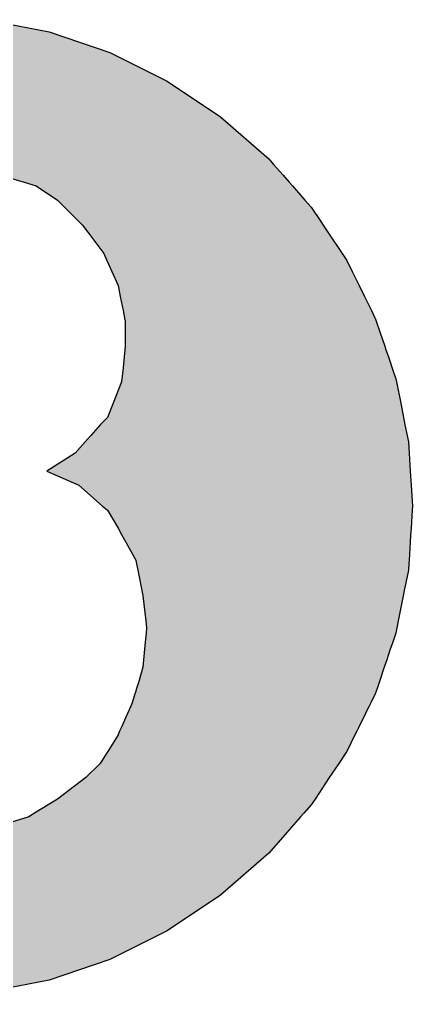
# Model space of a CAD drawing. Extents: x 2558 to 85222, y -662 to 28852.
# Drawn here: x 3690.9 to 3854.8, y 18899.1 to 19304.7 of the extents above; entities that cross this region are included whole.
import ezdxf

# ---------------------------------------------------------------- set-up
doc = ezdxf.new("R2010")
doc.units = 0
doc.header["$MEASUREMENT"] = 0
doc.layers.get('0').update_dxf_attribs({"linetype": 'CONTINUOUS'})
doc.layers.add('DLINE', color=1, linetype='CONTINUOUS')

# ---------------------------------------------------------------- blocks, each defined once
blk = doc.blocks.new('RCSTD1_DESIGN')
at = {"layer": 'DLINE', "color": 1, "linetype": 'CONTINUOUS'}
for p, q in [((303.126075, 12954.973848), (329.363742, 12949.754851)), ((329.363742, 12949.754851), (354.695726, 12941.155801)), ((354.695726, 12941.155801), (378.688591, 12929.32383)), ((378.688591, 12929.32383), (400.931811, 12914.461385)), ((400.931811, 12914.461385), (421.044799, 12896.822768)), ((421.044799, 12896.822768), (421.727065, 12896.044793)), ((421.727065, 12896.044793), (423.030046, 12894.559029)), ((423.030046, 12894.559029), (425.636006, 12891.5875)), ((309.118472, 12890.101736), (319.023568, 12887.130207)), ((425.636006, 12891.5875), (426.938986, 12890.101736)), ((426.938986, 12890.101736), (429.544947, 12887.130207)), ((319.023568, 12887.130207), (323.976115, 12885.644443)), ((323.976115, 12885.644443), (332.890701, 12879.701386)), ((429.544947, 12887.130207), (430.847927, 12885.644443)), ((430.847927, 12885.644443), (436.059849, 12879.701386)), ((332.890701, 12879.701386), (335.882307, 12876.70978)), ((436.059849, 12879.701386), (438.683417, 12876.70978)), ((335.882307, 12876.70978), (341.805287, 12870.7868)), ((438.683417, 12876.70978), (442.641025, 12870.7868)), ((341.805287, 12870.7868), (343.291051, 12869.301036)), ((343.291051, 12869.301036), (345.519697, 12866.329508)), ((442.641025, 12870.7868), (443.633781, 12869.301036)), ((443.633781, 12869.301036), (445.619293, 12866.329508)), ((345.519697, 12866.329508), (352.205636, 12857.414922)), ((445.619293, 12866.329508), (451.575829, 12857.414922)), ((352.205636, 12857.414922), (353.51602, 12854.46656)), ((451.575829, 12857.414922), (453.545861, 12854.46656)), ((353.51602, 12854.46656), (354.186655, 12852.957629)), ((354.186655, 12852.957629), (354.846995, 12851.471865)), ((354.186655, 12852.957629), (354.186655, 12852.957629)), ((354.846995, 12851.471865), (355.507335, 12849.9861)), ((453.545861, 12854.46656), (454.289983, 12852.957629)), ((454.289983, 12852.957629), (455.022681, 12851.471865)), ((454.289983, 12852.957629), (454.289983, 12852.957629)), ((455.022681, 12851.471865), (455.755379, 12849.9861)), ((355.507335, 12849.9861), (358.148694, 12844.043043)), ((455.755379, 12849.9861), (458.686171, 12844.043043)), ((358.148694, 12844.043043), (358.445846, 12842.557279)), ((458.686171, 12844.043043), (459.418868, 12842.557279)), ((358.445846, 12842.557279), (358.742999, 12841.071515)), ((358.742999, 12841.071515), (359.040152, 12839.585751)), ((359.040152, 12839.585751), (360.228764, 12833.642693)), ((459.418868, 12842.557279), (460.151566, 12841.071515)), ((460.151566, 12841.071515), (460.884264, 12839.585751)), ((460.884264, 12839.585751), (463.815056, 12833.642693)), ((360.228764, 12833.642693), (360.823069, 12830.671165)), ((463.815056, 12833.642693), (465.280451, 12830.671165)), ((360.823069, 12830.671165), (360.862563, 12830.473695)), ((360.862563, 12830.473695), (361.120222, 12829.185401)), ((361.120222, 12829.185401), (361.120222, 12824.728108)), ((465.280451, 12830.671165), (465.377833, 12830.473695)), ((465.377833, 12830.473695), (465.81515, 12829.185401)), ((465.81515, 12829.185401), (467.328197, 12824.728108)), ((361.120222, 12824.728108), (361.120222, 12818.785051)), ((467.328197, 12824.728108), (469.345593, 12818.785051)), ((361.120222, 12818.785051), (360.971646, 12817.299286)), ((469.345593, 12818.785051), (469.849942, 12817.299286)), ((360.971646, 12817.299286), (360.674493, 12814.327758)), ((469.849942, 12817.299286), (470.85864, 12814.327758)), ((360.674493, 12814.327758), (360.080187, 12808.384701)), ((470.85864, 12814.327758), (472.876036, 12808.384701)), ((360.080187, 12808.384701), (359.755888, 12805.141711)), ((360.080187, 12808.384701), (360.080187, 12808.384701)), ((472.876036, 12808.384701), (473.976883, 12805.141711)), ((472.876036, 12808.384701), (472.876036, 12808.384701)), ((359.634458, 12803.927408), (356.068624, 12795.012822)), ((359.755888, 12805.141711), (359.634458, 12803.927408)), ((473.976883, 12805.141711), (474.218423, 12803.927408)), ((474.218423, 12803.927408), (475.991644, 12795.012822)), ((356.068624, 12795.012822), (353.691401, 12789.069765)), ((475.991644, 12795.012822), (477.173791, 12789.069765)), ((353.691401, 12789.069765), (350.719872, 12786.098237)), ((477.173791, 12789.069765), (477.764865, 12786.098237)), ((350.719872, 12786.098237), (346.819741, 12781.640944)), ((350.719872, 12786.098237), (350.719872, 12786.098237)), ((477.764865, 12786.098237), (478.651476, 12781.640944)), ((477.764865, 12786.098237), (477.764865, 12786.098237)), ((344.424953, 12778.904043), (340.319522, 12774.212122)), ((345.519697, 12780.15518), (344.424953, 12778.904043)), ((346.819741, 12781.640944), (345.519697, 12780.15518)), ((478.651476, 12781.640944), (478.947013, 12780.15518)), ((478.947013, 12780.15518), (479.195879, 12778.904043)), ((479.195879, 12778.904043), (479.503404, 12774.212122)), ((340.319522, 12774.212122), (328.433408, 12766.783301)), ((479.503404, 12774.212122), (479.990315, 12766.783301)), ((328.433408, 12766.783301), (341.805287, 12760.840244)), ((479.990315, 12766.783301), (480.379843, 12760.840244)), ((341.805287, 12760.840244), (351.668849, 12752.209627)), ((480.379843, 12760.840244), (480.945524, 12752.209627)), ((351.668849, 12752.209627), (353.691401, 12750.439894)), ((353.691401, 12750.439894), (358.148694, 12743.011073)), ((480.829529, 12750.439894), (480.342619, 12743.011073)), ((480.945524, 12752.209627), (480.829529, 12750.439894)), ((358.148694, 12743.011073), (359.799543, 12740.039544)), ((358.148694, 12743.011073), (358.148694, 12743.011073)), ((480.342619, 12743.011073), (480.147854, 12740.039544)), ((480.342619, 12743.011073), (480.342619, 12743.011073)), ((359.799543, 12740.039544), (361.450392, 12737.068016)), ((480.147854, 12740.039544), (479.95309, 12737.068016)), ((361.450392, 12737.068016), (365.577515, 12729.639194)), ((479.95309, 12737.068016), (479.466179, 12729.639194)), ((365.577515, 12729.639194), (365.874668, 12728.15343)), ((479.466179, 12729.639194), (479.368797, 12728.15343)), ((365.874668, 12728.15343), (366.402312, 12725.515211)), ((366.402312, 12725.515211), (368.251891, 12716.267316)), ((479.195879, 12725.515211), (477.356358, 12716.267316)), ((479.368797, 12728.15343), (479.195879, 12725.515211)), ((368.251891, 12716.267316), (368.549043, 12714.781552)), ((368.549043, 12714.781552), (369.704638, 12704.381202)), ((477.060822, 12714.781552), (474.992063, 12704.381202)), ((477.356358, 12716.267316), (477.060822, 12714.781552)), ((369.704638, 12704.381202), (370.034808, 12701.409673)), ((370.034808, 12701.409673), (369.840978, 12699.277544)), ((474.40099, 12701.409673), (473.976883, 12699.277544)), ((474.992063, 12704.381202), (474.40099, 12701.409673)), ((369.840978, 12699.277544), (369.49453, 12695.466616)), ((473.976883, 12699.277544), (472.683247, 12695.466616)), ((369.49453, 12695.466616), (369.224391, 12692.495087)), ((472.683247, 12695.466616), (471.674549, 12692.495087)), ((369.224391, 12692.495087), (368.819182, 12688.037795)), ((471.674549, 12692.495087), (470.161502, 12688.037795)), ((368.549043, 12685.066266), (366.766126, 12679.123209)), ((368.819182, 12688.037795), (368.549043, 12685.066266)), ((469.152804, 12685.066266), (467.135408, 12679.123209)), ((470.161502, 12688.037795), (469.152804, 12685.066266)), ((366.766126, 12679.123209), (365.874668, 12676.15168)), ((467.135408, 12679.123209), (466.12671, 12676.15168)), ((365.212831, 12673.945559), (364.091751, 12670.208623)), ((365.428938, 12674.665916), (365.212831, 12673.945559)), ((365.874668, 12676.15168), (365.428938, 12674.665916)), ((465.377833, 12673.945559), (463.53498, 12670.208623)), ((465.622361, 12674.665916), (465.377833, 12673.945559)), ((466.12671, 12676.15168), (465.622361, 12674.665916)), ((363.431411, 12668.722859), (362.771071, 12667.237095)), ((364.091751, 12670.208623), (363.431411, 12668.722859)), ((462.802282, 12668.722859), (462.069584, 12667.237095)), ((463.53498, 12670.208623), (462.802282, 12668.722859)), ((362.771071, 12667.237095), (361.450392, 12664.265566)), ((462.069584, 12667.237095), (460.604188, 12664.265566)), ((360.129713, 12661.294038), (359.469373, 12659.808273)), ((361.450392, 12664.265566), (360.129713, 12661.294038)), ((459.138793, 12661.294038), (458.406095, 12659.808273)), ((460.604188, 12664.265566), (459.138793, 12661.294038)), ((358.148694, 12656.836745), (353.846162, 12649.952695)), ((358.809033, 12658.322509), (358.148694, 12656.836745)), ((359.469373, 12659.808273), (358.809033, 12658.322509)), ((456.940699, 12656.836745), (453.545861, 12649.952695)), ((457.673397, 12658.322509), (456.940699, 12656.836745)), ((458.406095, 12659.808273), (457.673397, 12658.322509)), ((353.50568, 12649.407923), (350.719872, 12644.950631)), ((353.846162, 12649.952695), (353.50568, 12649.407923)), ((453.181857, 12649.407923), (450.203589, 12644.950631)), ((453.545861, 12649.952695), (453.181857, 12649.407923)), ((350.719872, 12644.950631), (344.776815, 12639.007574)), ((450.203589, 12644.950631), (446.232565, 12639.007574)), ((344.776815, 12639.007574), (332.890701, 12630.092988)), ((446.232565, 12639.007574), (440.276029, 12630.092988)), ((332.890701, 12630.092988), (329.077079, 12627.709474)), ((440.276029, 12630.092988), (438.683417, 12627.709474)), ((323.38181, 12624.149931), (321.004587, 12622.664166)), ((329.077079, 12627.709474), (323.38181, 12624.149931)), ((435.561781, 12624.149931), (434.2588, 12622.664166)), ((438.683417, 12627.709474), (435.561781, 12624.149931)), ((321.004587, 12622.664166), (306.146944, 12618.206874)), ((434.2588, 12622.664166), (430.349859, 12618.206874)), ((430.349859, 12618.206874), (427.743899, 12615.235345)), ((427.743899, 12615.235345), (421.044799, 12607.596486)), ((421.044799, 12607.596486), (400.931811, 12589.957869)), ((400.931811, 12589.957869), (378.688591, 12575.095424)), ((378.688591, 12575.095424), (354.695726, 12563.263453)), ((354.695726, 12563.263453), (329.363742, 12554.664403)), ((329.363742, 12554.664403), (303.126075, 12549.445406))]:
    blk.add_line(p, q, dxfattribs=at)
for points in [[(249.737242, 12954.973848), (223.499575, 12949.754851), (329.363742, 12949.754851)], [(223.499575, 12949.754851), (198.167591, 12941.155801), (354.695726, 12941.155801)], [(198.167591, 12941.155801), (174.174726, 12929.32383), (378.688591, 12929.32383)], [(174.174726, 12929.32383), (151.931506, 12914.461385), (400.931811, 12914.461385)], [(151.931506, 12914.461385), (131.818517, 12896.822768), (421.044799, 12896.822768)], [(131.818517, 12896.822768), (131.136252, 12896.044793), (421.727065, 12896.044793)], [(277.917423, 12896.044793), (294.26083, 12894.559029), (423.030046, 12894.559029)], [(294.26083, 12894.559029), (304.165925, 12891.5875), (425.636006, 12891.5875)], [(304.165925, 12891.5875), (309.118472, 12890.101736), (426.938986, 12890.101736)], [(309.118472, 12890.101736), (319.023568, 12887.130207), (429.544947, 12887.130207)], [(319.023568, 12887.130207), (323.976115, 12885.644443), (430.847927, 12885.644443)], [(323.976115, 12885.644443), (332.890701, 12879.701386), (436.059849, 12879.701386)], [(332.890701, 12879.701386), (335.882307, 12876.70978), (438.683417, 12876.70978)], [(335.882307, 12876.70978), (341.805287, 12870.7868), (442.641025, 12870.7868)], [(341.805287, 12870.7868), (343.291051, 12869.301036), (443.633781, 12869.301036)], [(343.291051, 12869.301036), (345.519697, 12866.329508), (445.619293, 12866.329508)], [(345.519697, 12866.329508), (352.205636, 12857.414922), (451.575829, 12857.414922)], [(352.205636, 12857.414922), (353.51602, 12854.46656), (453.545861, 12854.46656)], [(353.51602, 12854.46656), (354.186655, 12852.957629), (454.289983, 12852.957629)], [(354.186655, 12852.957629), (354.846995, 12851.471865), (455.022681, 12851.471865)], [(354.186655, 12852.957629), (454.289983, 12852.957629), (454.289983, 12852.957629)], [(354.186655, 12852.957629), (354.186655, 12852.957629), (454.289983, 12852.957629)], [(354.846995, 12851.471865), (355.507335, 12849.9861), (455.755379, 12849.9861)], [(355.507335, 12849.9861), (358.148694, 12844.043043), (458.686171, 12844.043043)], [(358.148694, 12844.043043), (358.445846, 12842.557279), (459.418868, 12842.557279)], [(358.445846, 12842.557279), (358.742999, 12841.071515), (460.151566, 12841.071515)], [(358.742999, 12841.071515), (359.040152, 12839.585751), (460.884264, 12839.585751)], [(359.040152, 12839.585751), (360.228764, 12833.642693), (463.815056, 12833.642693)], [(360.228764, 12833.642693), (360.823069, 12830.671165), (465.280451, 12830.671165)], [(360.823069, 12830.671165), (360.862563, 12830.473695), (465.377833, 12830.473695)], [(360.862563, 12830.473695), (361.120222, 12829.185401), (465.81515, 12829.185401)], [(361.120222, 12829.185401), (361.120222, 12824.728108), (467.328197, 12824.728108)], [(361.120222, 12824.728108), (361.120222, 12818.785051), (469.345593, 12818.785051)], [(361.120222, 12818.785051), (360.971646, 12817.299286), (469.849942, 12817.299286)], [(360.971646, 12817.299286), (360.674493, 12814.327758), (470.85864, 12814.327758)], [(360.674493, 12814.327758), (360.080187, 12808.384701), (472.876036, 12808.384701)], [(360.080187, 12808.384701), (359.755888, 12805.141711), (473.976883, 12805.141711)], [(360.080187, 12808.384701), (472.876036, 12808.384701), (472.876036, 12808.384701)], [(360.080187, 12808.384701), (360.080187, 12808.384701), (472.876036, 12808.384701)], [(359.634458, 12803.927408), (356.068624, 12795.012822), (475.991644, 12795.012822)], [(359.755888, 12805.141711), (359.634458, 12803.927408), (474.218423, 12803.927408)], [(356.068624, 12795.012822), (353.691401, 12789.069765), (477.173791, 12789.069765)], [(353.691401, 12789.069765), (350.719872, 12786.098237), (477.764865, 12786.098237)], [(350.719872, 12786.098237), (346.819741, 12781.640944), (478.651476, 12781.640944)], [(350.719872, 12786.098237), (477.764865, 12786.098237), (477.764865, 12786.098237)], [(350.719872, 12786.098237), (350.719872, 12786.098237), (477.764865, 12786.098237)], [(344.424953, 12778.904043), (340.319522, 12774.212122), (479.503404, 12774.212122)], [(345.519697, 12780.15518), (344.424953, 12778.904043), (479.195879, 12778.904043)], [(346.819741, 12781.640944), (345.519697, 12780.15518), (478.947013, 12780.15518)], [(340.319522, 12774.212122), (328.433408, 12766.783301), (479.990315, 12766.783301)], [(328.433408, 12766.783301), (341.805287, 12760.840244), (480.379843, 12760.840244)], [(341.805287, 12760.840244), (351.668849, 12752.209627), (480.945524, 12752.209627)], [(351.668849, 12752.209627), (353.691401, 12750.439894), (480.829529, 12750.439894)], [(353.691401, 12750.439894), (358.148694, 12743.011073), (480.342619, 12743.011073)], [(358.148694, 12743.011073), (359.799543, 12740.039544), (480.147854, 12740.039544)], [(358.148694, 12743.011073), (480.342619, 12743.011073), (480.342619, 12743.011073)], [(358.148694, 12743.011073), (358.148694, 12743.011073), (480.342619, 12743.011073)], [(359.799543, 12740.039544), (361.450392, 12737.068016), (479.95309, 12737.068016)], [(361.450392, 12737.068016), (365.577515, 12729.639194), (479.466179, 12729.639194)], [(365.577515, 12729.639194), (365.874668, 12728.15343), (479.368797, 12728.15343)], [(365.874668, 12728.15343), (366.402312, 12725.515211), (479.195879, 12725.515211)], [(366.402312, 12725.515211), (368.251891, 12716.267316), (477.356358, 12716.267316)], [(368.251891, 12716.267316), (368.549043, 12714.781552), (477.060822, 12714.781552)], [(368.549043, 12714.781552), (369.704638, 12704.381202), (474.992063, 12704.381202)], [(369.704638, 12704.381202), (370.034808, 12701.409673), (474.40099, 12701.409673)], [(370.034808, 12701.409673), (369.840978, 12699.277544), (473.976883, 12699.277544)], [(369.840978, 12699.277544), (369.49453, 12695.466616), (472.683247, 12695.466616)], [(369.49453, 12695.466616), (369.224391, 12692.495087), (471.674549, 12692.495087)], [(369.224391, 12692.495087), (368.819182, 12688.037795), (470.161502, 12688.037795)], [(368.549043, 12685.066266), (366.766126, 12679.123209), (467.135408, 12679.123209)], [(368.819182, 12688.037795), (368.549043, 12685.066266), (469.152804, 12685.066266)], [(366.766126, 12679.123209), (365.874668, 12676.15168), (466.12671, 12676.15168)], [(365.212831, 12673.945559), (364.091751, 12670.208623), (463.53498, 12670.208623)], [(365.428938, 12674.665916), (365.212831, 12673.945559), (465.377833, 12673.945559)], [(365.874668, 12676.15168), (365.428938, 12674.665916), (465.622361, 12674.665916)], [(363.431411, 12668.722859), (362.771071, 12667.237095), (462.069584, 12667.237095)], [(364.091751, 12670.208623), (363.431411, 12668.722859), (462.802282, 12668.722859)], [(362.771071, 12667.237095), (361.450392, 12664.265566), (460.604188, 12664.265566)], [(360.129713, 12661.294038), (359.469373, 12659.808273), (458.406095, 12659.808273)], [(361.450392, 12664.265566), (360.129713, 12661.294038), (459.138793, 12661.294038)], [(358.148694, 12656.836745), (353.846162, 12649.952695), (453.545861, 12649.952695)], [(358.809033, 12658.322509), (358.148694, 12656.836745), (456.940699, 12656.836745)], [(359.469373, 12659.808273), (358.809033, 12658.322509), (457.673397, 12658.322509)], [(353.50568, 12649.407923), (350.719872, 12644.950631), (450.203589, 12644.950631)], [(353.846162, 12649.952695), (353.50568, 12649.407923), (453.181857, 12649.407923)], [(350.719872, 12644.950631), (344.776815, 12639.007574), (446.232565, 12639.007574)], [(344.776815, 12639.007574), (332.890701, 12630.092988), (440.276029, 12630.092988)], [(332.890701, 12630.092988), (329.077079, 12627.709474), (438.683417, 12627.709474)], [(323.38181, 12624.149931), (321.004587, 12622.664166), (434.2588, 12622.664166)], [(329.077079, 12627.709474), (323.38181, 12624.149931), (435.561781, 12624.149931)], [(321.004587, 12622.664166), (306.146944, 12618.206874), (430.349859, 12618.206874)], [(306.146944, 12618.206874), (291.289301, 12615.235345), (427.743899, 12615.235345)], [(125.119418, 12615.235345), (131.818517, 12607.596486), (421.044799, 12607.596486)], [(131.818517, 12607.596486), (151.931506, 12589.957869), (400.931811, 12589.957869)], [(151.931506, 12589.957869), (174.174726, 12575.095424), (378.688591, 12575.095424)], [(174.174726, 12575.095424), (198.167591, 12563.263453), (354.695726, 12563.263453)], [(198.167591, 12563.263453), (223.499575, 12554.664403), (329.363742, 12554.664403)]]:
    blk.add_solid(points, dxfattribs=at)
at = {"layer": 'DLINE', "color": 1, "linetype": 'CONTINUOUS', "extrusion": (0, 0, -1)}
for points in [[(-249.737242, 12954.973848), (-303.126075, 12954.973848), (-329.363742, 12949.754851)], [(-223.499575, 12949.754851), (-329.363742, 12949.754851), (-354.695726, 12941.155801)], [(-198.167591, 12941.155801), (-354.695726, 12941.155801), (-378.688591, 12929.32383)], [(-174.174726, 12929.32383), (-378.688591, 12929.32383), (-400.931811, 12914.461385)], [(-151.931506, 12914.461385), (-400.931811, 12914.461385), (-421.044799, 12896.822768)], [(-131.818517, 12896.822768), (-421.044799, 12896.822768), (-421.727065, 12896.044793)], [(-277.917423, 12896.044793), (-421.727065, 12896.044793), (-423.030046, 12894.559029)], [(-294.26083, 12894.559029), (-423.030046, 12894.559029), (-425.636006, 12891.5875)], [(-304.165925, 12891.5875), (-425.636006, 12891.5875), (-426.938986, 12890.101736)], [(-309.118472, 12890.101736), (-426.938986, 12890.101736), (-429.544947, 12887.130207)], [(-319.023568, 12887.130207), (-429.544947, 12887.130207), (-430.847927, 12885.644443)], [(-323.976115, 12885.644443), (-430.847927, 12885.644443), (-436.059849, 12879.701386)], [(-332.890701, 12879.701386), (-436.059849, 12879.701386), (-438.683417, 12876.70978)], [(-335.882307, 12876.70978), (-438.683417, 12876.70978), (-442.641025, 12870.7868)], [(-341.805287, 12870.7868), (-442.641025, 12870.7868), (-443.633781, 12869.301036)], [(-343.291051, 12869.301036), (-443.633781, 12869.301036), (-445.619293, 12866.329508)], [(-345.519697, 12866.329508), (-445.619293, 12866.329508), (-451.575829, 12857.414922)], [(-352.205636, 12857.414922), (-451.575829, 12857.414922), (-453.545861, 12854.46656)], [(-353.51602, 12854.46656), (-453.545861, 12854.46656), (-454.289983, 12852.957629)], [(-354.186655, 12852.957629), (-454.289983, 12852.957629), (-455.022681, 12851.471865)], [(-354.846995, 12851.471865), (-455.022681, 12851.471865), (-455.755379, 12849.9861)], [(-355.507335, 12849.9861), (-455.755379, 12849.9861), (-458.686171, 12844.043043)], [(-358.148694, 12844.043043), (-458.686171, 12844.043043), (-459.418868, 12842.557279)], [(-358.445846, 12842.557279), (-459.418868, 12842.557279), (-460.151566, 12841.071515)], [(-358.742999, 12841.071515), (-460.151566, 12841.071515), (-460.884264, 12839.585751)], [(-359.040152, 12839.585751), (-460.884264, 12839.585751), (-463.815056, 12833.642693)], [(-360.228764, 12833.642693), (-463.815056, 12833.642693), (-465.280451, 12830.671165)], [(-360.823069, 12830.671165), (-465.280451, 12830.671165), (-465.377833, 12830.473695)], [(-360.862563, 12830.473695), (-465.377833, 12830.473695), (-465.81515, 12829.185401)], [(-361.120222, 12829.185401), (-465.81515, 12829.185401), (-467.328197, 12824.728108)], [(-361.120222, 12824.728108), (-467.328197, 12824.728108), (-469.345593, 12818.785051)], [(-361.120222, 12818.785051), (-469.345593, 12818.785051), (-469.849942, 12817.299286)], [(-360.971646, 12817.299286), (-469.849942, 12817.299286), (-470.85864, 12814.327758)], [(-360.674493, 12814.327758), (-470.85864, 12814.327758), (-472.876036, 12808.384701)], [(-360.080187, 12808.384701), (-472.876036, 12808.384701), (-473.976883, 12805.141711)], [(-359.634458, 12803.927408), (-474.218423, 12803.927408), (-475.991644, 12795.012822)], [(-359.755888, 12805.141711), (-473.976883, 12805.141711), (-474.218423, 12803.927408)], [(-356.068624, 12795.012822), (-475.991644, 12795.012822), (-477.173791, 12789.069765)], [(-353.691401, 12789.069765), (-477.173791, 12789.069765), (-477.764865, 12786.098237)], [(-350.719872, 12786.098237), (-477.764865, 12786.098237), (-478.651476, 12781.640944)], [(-344.424953, 12778.904043), (-479.195879, 12778.904043), (-479.503404, 12774.212122)], [(-345.519697, 12780.15518), (-478.947013, 12780.15518), (-479.195879, 12778.904043)], [(-346.819741, 12781.640944), (-478.651476, 12781.640944), (-478.947013, 12780.15518)], [(-340.319522, 12774.212122), (-479.503404, 12774.212122), (-479.990315, 12766.783301)], [(-328.433408, 12766.783301), (-479.990315, 12766.783301), (-480.379843, 12760.840244)], [(-341.805287, 12760.840244), (-480.379843, 12760.840244), (-480.945524, 12752.209627)], [(-351.668849, 12752.209627), (-480.945524, 12752.209627), (-480.829529, 12750.439894)], [(-353.691401, 12750.439894), (-480.829529, 12750.439894), (-480.342619, 12743.011073)], [(-358.148694, 12743.011073), (-480.342619, 12743.011073), (-480.147854, 12740.039544)], [(-359.799543, 12740.039544), (-480.147854, 12740.039544), (-479.95309, 12737.068016)], [(-361.450392, 12737.068016), (-479.95309, 12737.068016), (-479.466179, 12729.639194)], [(-365.577515, 12729.639194), (-479.466179, 12729.639194), (-479.368797, 12728.15343)], [(-365.874668, 12728.15343), (-479.368797, 12728.15343), (-479.195879, 12725.515211)], [(-366.402312, 12725.515211), (-479.195879, 12725.515211), (-477.356358, 12716.267316)], [(-368.251891, 12716.267316), (-477.356358, 12716.267316), (-477.060822, 12714.781552)], [(-368.549043, 12714.781552), (-477.060822, 12714.781552), (-474.992063, 12704.381202)], [(-369.704638, 12704.381202), (-474.992063, 12704.381202), (-474.40099, 12701.409673)], [(-370.034808, 12701.409673), (-474.40099, 12701.409673), (-473.976883, 12699.277544)], [(-369.840978, 12699.277544), (-473.976883, 12699.277544), (-472.683247, 12695.466616)], [(-369.49453, 12695.466616), (-472.683247, 12695.466616), (-471.674549, 12692.495087)], [(-369.224391, 12692.495087), (-471.674549, 12692.495087), (-470.161502, 12688.037795)], [(-368.549043, 12685.066266), (-469.152804, 12685.066266), (-467.135408, 12679.123209)], [(-368.819182, 12688.037795), (-470.161502, 12688.037795), (-469.152804, 12685.066266)], [(-366.766126, 12679.123209), (-467.135408, 12679.123209), (-466.12671, 12676.15168)], [(-365.212831, 12673.945559), (-465.377833, 12673.945559), (-463.53498, 12670.208623)], [(-365.428938, 12674.665916), (-465.622361, 12674.665916), (-465.377833, 12673.945559)], [(-365.874668, 12676.15168), (-466.12671, 12676.15168), (-465.622361, 12674.665916)], [(-363.431411, 12668.722859), (-462.802282, 12668.722859), (-462.069584, 12667.237095)], [(-364.091751, 12670.208623), (-463.53498, 12670.208623), (-462.802282, 12668.722859)], [(-362.771071, 12667.237095), (-462.069584, 12667.237095), (-460.604188, 12664.265566)], [(-360.129713, 12661.294038), (-459.138793, 12661.294038), (-458.406095, 12659.808273)], [(-361.450392, 12664.265566), (-460.604188, 12664.265566), (-459.138793, 12661.294038)], [(-358.148694, 12656.836745), (-456.940699, 12656.836745), (-453.545861, 12649.952695)], [(-358.809033, 12658.322509), (-457.673397, 12658.322509), (-456.940699, 12656.836745)], [(-359.469373, 12659.808273), (-458.406095, 12659.808273), (-457.673397, 12658.322509)], [(-353.50568, 12649.407923), (-453.181857, 12649.407923), (-450.203589, 12644.950631)], [(-353.846162, 12649.952695), (-453.545861, 12649.952695), (-453.181857, 12649.407923)], [(-350.719872, 12644.950631), (-450.203589, 12644.950631), (-446.232565, 12639.007574)], [(-344.776815, 12639.007574), (-446.232565, 12639.007574), (-440.276029, 12630.092988)], [(-332.890701, 12630.092988), (-440.276029, 12630.092988), (-438.683417, 12627.709474)], [(-323.38181, 12624.149931), (-435.561781, 12624.149931), (-434.2588, 12622.664166)], [(-329.077079, 12627.709474), (-438.683417, 12627.709474), (-435.561781, 12624.149931)], [(-321.004587, 12622.664166), (-434.2588, 12622.664166), (-430.349859, 12618.206874)], [(-306.146944, 12618.206874), (-430.349859, 12618.206874), (-427.743899, 12615.235345)], [(-125.119418, 12615.235345), (-427.743899, 12615.235345), (-421.044799, 12607.596486)], [(-131.818517, 12607.596486), (-421.044799, 12607.596486), (-400.931811, 12589.957869)], [(-151.931506, 12589.957869), (-400.931811, 12589.957869), (-378.688591, 12575.095424)], [(-174.174726, 12575.095424), (-378.688591, 12575.095424), (-354.695726, 12563.263453)], [(-198.167591, 12563.263453), (-354.695726, 12563.263453), (-329.363742, 12554.664403)], [(-223.499575, 12554.664403), (-329.363742, 12554.664403), (-303.126075, 12549.445406)]]:
    blk.add_solid(points, dxfattribs=at)

msp = doc.modelspace()

# ---------------------------------------------------------------- block references
msp.add_blockref('RCSTD1_DESIGN', (3373.850413, 6349.689248))

doc.saveas('drawing.dxf')
